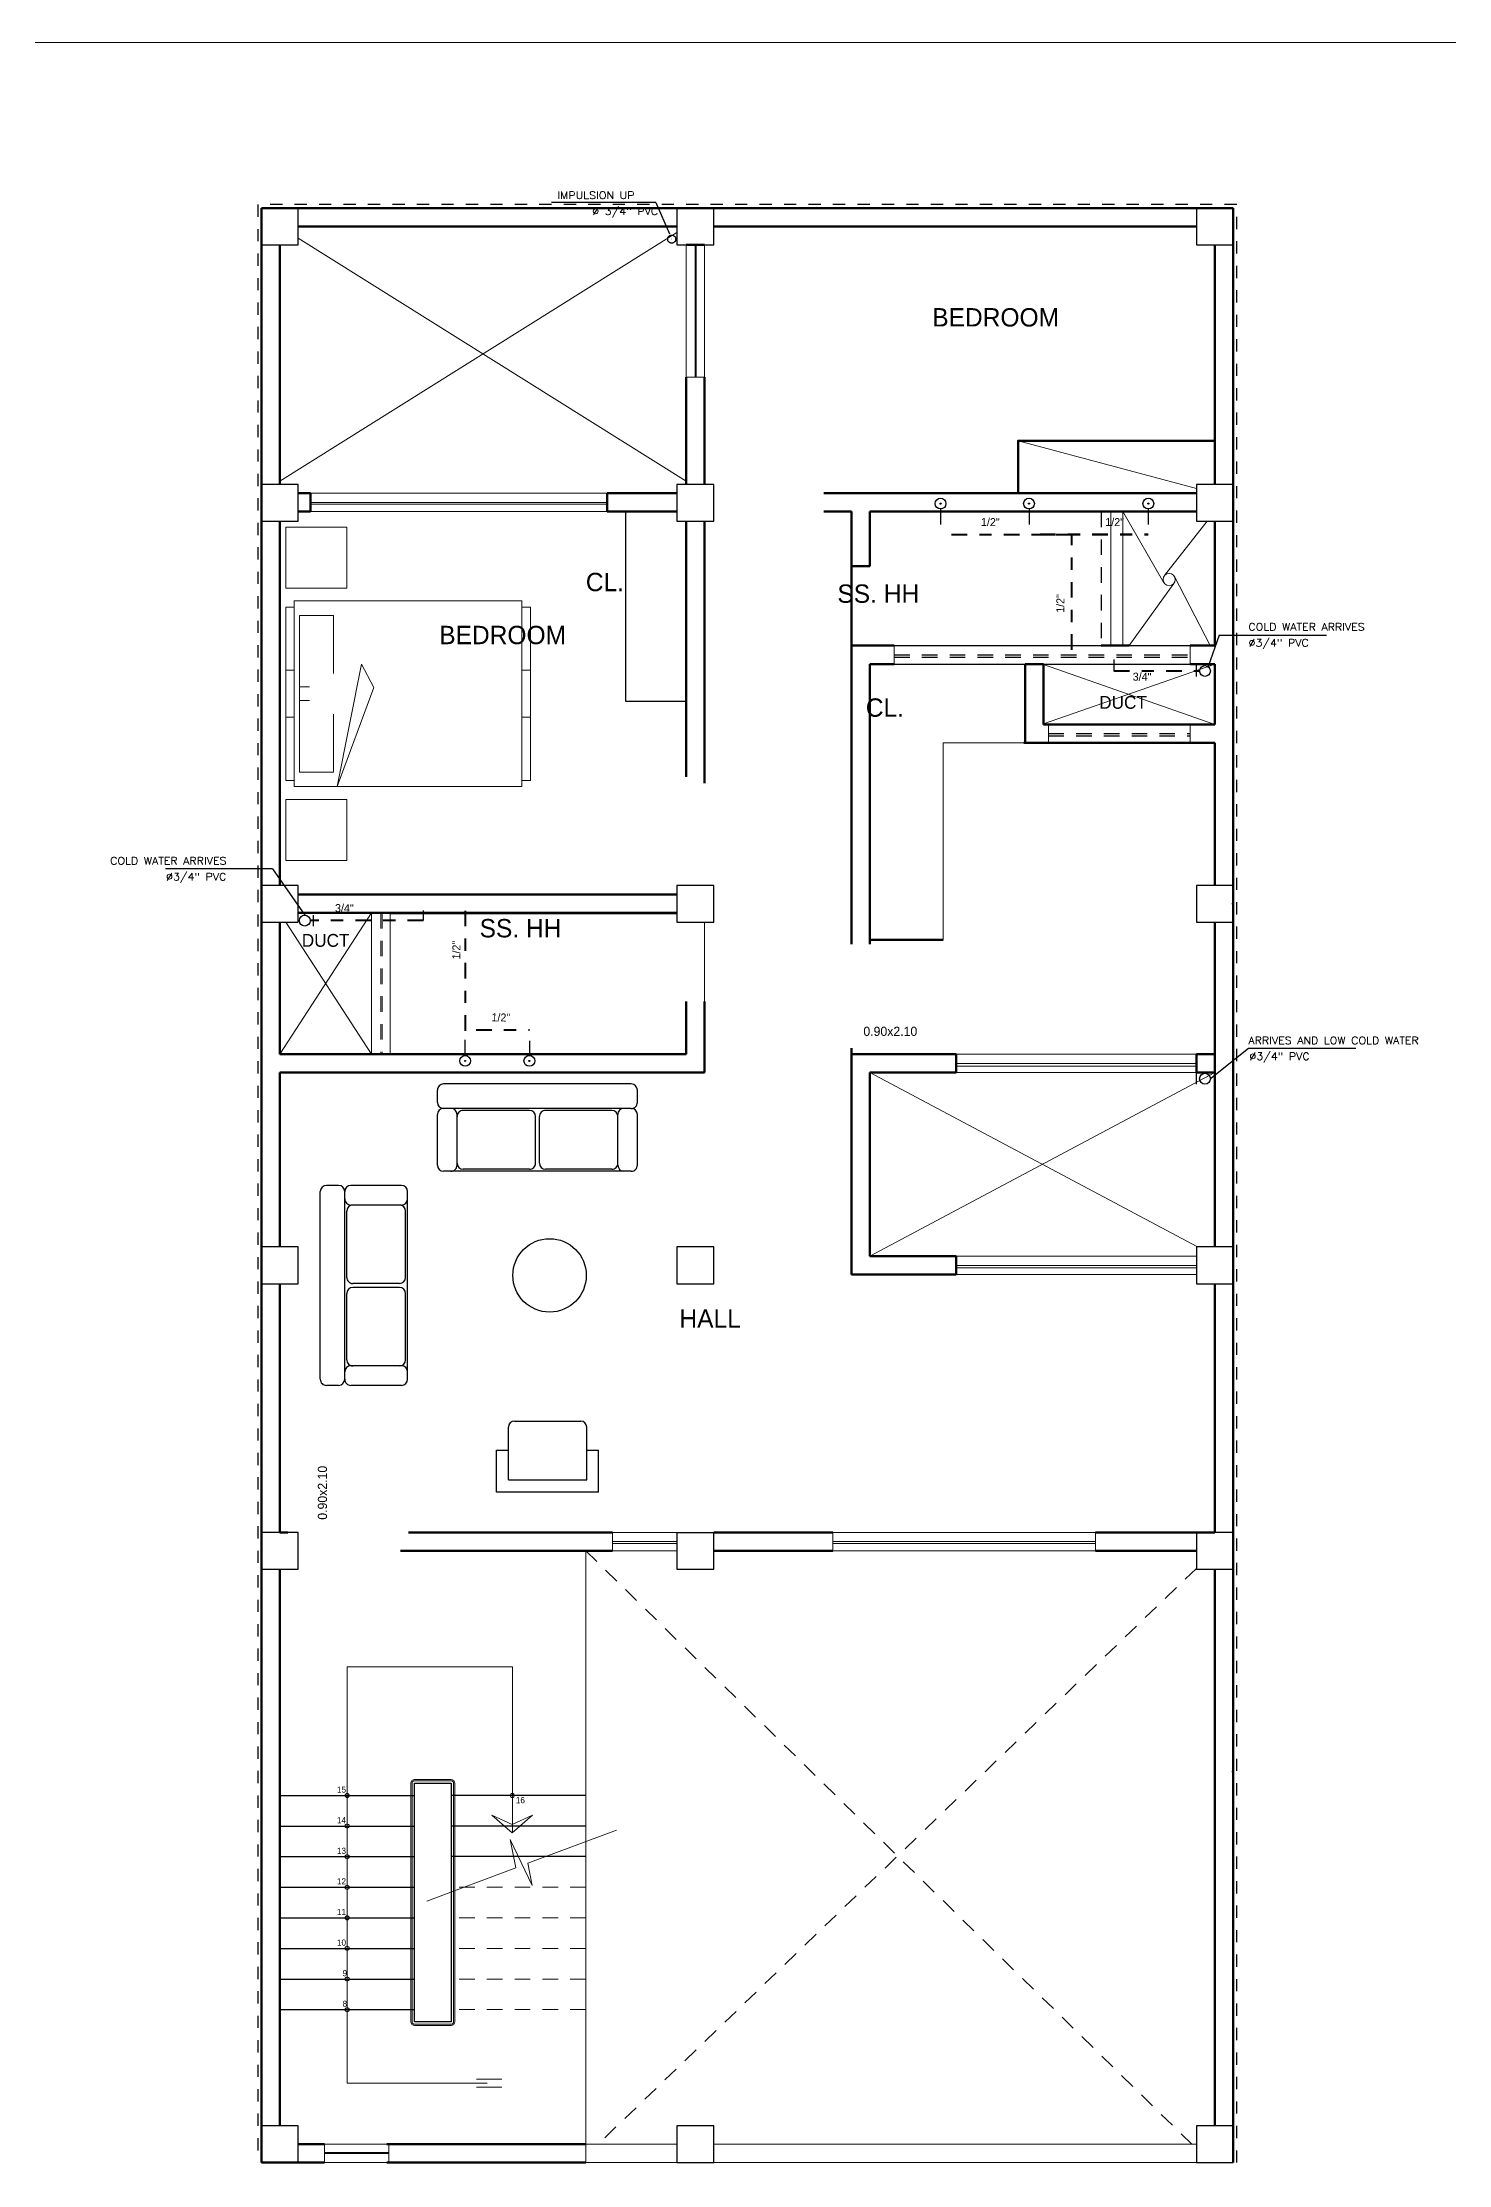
# Model space of a CAD drawing. Header units: millimetres. Extents: x -1414 to 2664, y 674 to 1517.
# Drawn here: x 1390.83 to 1402.32, y 714.86 to 732.21 of the extents above; entities that cross this region are included whole.
import ezdxf

# ---------------------------------------------------------------- set-up
doc = ezdxf.new("R2010")
doc.units = ezdxf.units.MM
doc.header["$LTSCALE"] = 0.01
for name, pattern in [('DASHDOT', [25.4, 12.7, -6.35, 0, -6.35]), ('DASHDOTX2', [50.8, 25.4, -12.7, 0, -12.7]), ('DASHED', [19.05, 12.7, -6.35]), ('DASHED2', [9.525, 6.35, -3.175]), ('DIVIDE2', [15.875, 6.35, -3.175, 0, -3.175, 0, -3.175])]:
    doc.linetypes.add(name, pattern=pattern)
for name, color, linetype, lineweight in [('.01', 1, 'CONTINUOUS', 9), ('.05', 119, 'CONTINUOUS', 5), ('.1', 2, 'CONTINUOUS', 13), ('MURO', 5, 'CONTINUOUS', 50)]:
    doc.layers.add(name, color=color, linetype=linetype, lineweight=lineweight)
for name, color, linetype in [('.2', 2, 'CONTINUOUS'), ('01', 1, 'CONTINUOUS'), ('06', 6, 'CONTINUOUS'), ('2', 2, 'CONTINUOUS'), ('AFORMA-COL', 7, 'CONTINUOUS'), ('AGUAC', 120, 'DIVIDE2'), ('AGUAF', 4, 'DASHDOTX2'), ('G-LINEA FINA', 254, 'CONTINUOUS'), ('IE-ALU', 3, 'CONTINUOUS'), ('Layer3', 3, 'CONTINUOUS'), ('LINEA-3', 3, 'CONTINUOUS'), ('sanitarias textos desague', 102, 'CONTINUOUS'), ('TEXTOS02', 2, 'CONTINUOUS')]:
    doc.layers.add(name, color=color, linetype=linetype)
doc.layers.add('EQUIPAMIENTO', color=139, linetype='CONTINUOUS', lineweight=15, true_color=0x1d4e5d)
doc.styles.add('J-1', font='J-1')
doc.styles.add('ROMANS', font='ROMANS')
doc.styles.add('TEXTO', font='TEXTO')

msp = doc.modelspace()

# ---------------------------------------------------------------- hatches: boundary and pattern name
at = {"layer": 'LINEA-3', "linetype": 'DASHDOTX2'}
h = msp.add_hatch(color=256, dxfattribs=at)
edge = h.paths.add_edge_path(flags=0)
edge.add_arc((1395.975, 730.598), 0.0031, 270, 90)
edge.add_arc((1395.975, 730.598), 0.0031, 90, 270)

# ---------------------------------------------------------------- linework, layer by layer
at = {"layer": '.01', "color": 8}
for p, q in [((1396.018, 730.653), (1392.773, 728.621)), ((1392.923, 730.606), (1396.093, 728.621)), ((1396.168, 729.471), (1396.093, 729.471)), ((1396.093, 729.471), (1396.243, 729.471)), ((1398.806, 728.951), (1400.263, 728.561)), ((1397.793, 727.126), (1397.793, 727.276)), ((1400.413, 727.126), (1399.013, 726.636)), ((1399.013, 727.122), (1400.413, 726.632)), ((1400.213, 727.126), (1400.213, 727.276)), ((1399.053, 726.632), (1399.053, 726.482)), ((1400.213, 726.482), (1400.213, 726.632)), ((1398.193, 724.871), (1398.193, 726.482)), ((1398.193, 726.482), (1398.853, 726.482)), ((1393.523, 725.092), (1392.773, 723.937)), ((1393.673, 725.085), (1396.018, 725.085)), ((1393.523, 723.937), (1392.821, 725.017)), ((1396.243, 724.317), (1396.243, 725.017)), ((1397.593, 724.871), (1398.193, 724.871)), ((1397.593, 723.787), (1400.272, 722.362)), ((1400.413, 723.787), (1397.593, 722.287)), ((1395.492, 719.88), (1395.492, 720.03)), ((1397.292, 719.88), (1397.292, 720.03)), ((1399.438, 719.88), (1399.438, 720.03)), ((1395.273, 715.03), (1395.273, 719.88)), ((1393.323, 718.93), (1393.323, 715.53)), ((1394.673, 718.93), (1393.323, 718.93)), ((1394.673, 718.93), (1394.673, 717.576)), ((1393.843, 717.98), (1393.843, 716.13)), ((1393.853, 717.98), (1393.853, 716.13)), ((1393.873, 718.01), (1394.173, 718.01)), ((1393.873, 718), (1394.173, 718)), ((1394.193, 717.98), (1394.193, 716.13)), ((1394.203, 717.98), (1394.203, 716.13)), ((1393.843, 716.03), (1393.843, 717.88)), ((1393.853, 716.03), (1393.853, 717.88)), ((1394.193, 716.03), (1394.193, 717.88)), ((1394.203, 716.03), (1394.203, 717.88)), ((1394.671, 717.575), (1394.506, 717.72)), ((1394.506, 717.72), (1394.671, 717.643)), ((1394.671, 717.575), (1394.837, 717.72)), ((1394.837, 717.72), (1394.671, 717.643)), ((1394.8, 717.326), (1395.523, 717.596)), ((1393.973, 717.016), (1394.702, 717.289)), ((1395.273, 716.13), (1395.273, 716.03)), ((1393.873, 716.01), (1394.173, 716.01)), ((1393.873, 716), (1394.173, 716)), ((1394.466, 715.53), (1393.323, 715.53)), ((1394.381, 715.563), (1394.586, 715.563)), ((1394.381, 715.497), (1394.586, 715.497)), ((1393.138, 715.03), (1393.138, 714.88)), ((1393.138, 715.03), (1393.664, 715.03)), ((1393.664, 715.03), (1393.664, 714.88)), ((1395.273, 715.03), (1395.273, 714.88)), ((1393.138, 714.963), (1393.664, 714.963)), ((1393.138, 714.955), (1393.664, 714.955)), ((1393.138, 714.88), (1393.664, 714.88))]:
    msp.add_line(p, q, dxfattribs=at)
at = {"layer": '.01', "color": 8, "lineweight": -2}
for p, q in [((1395.597, 728.371), (1395.597, 726.823)), ((1395.597, 726.823), (1396.093, 726.823))]:
    msp.add_line(p, q, dxfattribs=at)
at = {"layer": '.01', "color": 8, "linetype": 'DASHED'}
for p, q in [((1393.599, 725.092), (1393.599, 723.937)), ((1393.609, 725.092), (1393.609, 723.937)), ((1395.273, 719.88), (1400.225, 715.03)), ((1400.263, 719.736), (1395.373, 715.03)), ((1395.273, 717.13), (1394.173, 717.13)), ((1395.273, 716.88), (1394.173, 716.88)), ((1395.273, 716.63), (1394.173, 716.63)), ((1395.273, 716.38), (1394.173, 716.38)), ((1395.273, 716.13), (1394.173, 716.13))]:
    msp.add_line(p, q, dxfattribs=at)
at = {"layer": '.01'}
msp.add_lwpolyline([(1379.341, 706.07), (1418.941, 706.07), (1418.941, 732.205), (1379.341, 732.205)], close=True, dxfattribs=at)
at = {"layer": '.01', "color": 8}
msp.add_lwpolyline([(1394.702, 717.289), (1394.655, 717.521), (1394.836, 717.143), (1394.8, 717.326)], dxfattribs=at)
for centre, radius, start, end in [((1393.873, 717.98), 0.03, 90, 180), ((1393.873, 717.98), 0.02, 90, 180), ((1394.173, 717.98), 0.03, 0, 90), ((1394.173, 717.98), 0.02, 0, 90), ((1393.873, 716.03), 0.03, 180, 270), ((1393.873, 716.03), 0.02, 180, 270), ((1394.173, 716.03), 0.02, 270, 0), ((1394.173, 716.03), 0.03, 270, 0)]:
    msp.add_arc(centre, radius, start, end, dxfattribs=at)
at = {"layer": '.05', "color": 8}
for points in [[(1393.015, 726.827), (1392.933, 726.827), (1392.933, 727.522), (1393.211, 727.522), (1393.211, 727.048)], [(1393.241, 726.125), (1393.441, 727.125), (1393.541, 726.933), (1393.241, 726.125)], [(1393.015, 726.939), (1392.933, 726.939), (1392.933, 726.243), (1393.211, 726.243), (1393.211, 726.717)]]:
    msp.add_lwpolyline(points, dxfattribs=at)
at = {"layer": '.1', "color": 9, "linetype": 'DASHED2', "lineweight": -2}
for p, q in [((1400.593, 730.88), (1392.593, 730.88)), ((1392.593, 730.88), (1392.593, 714.88)), ((1400.593, 714.88), (1400.593, 730.88))]:
    msp.add_line(p, q, dxfattribs=at)
at = {"layer": '.1', "color": 8}
for p, q in [((1396.093, 730.55), (1396.093, 729.471)), ((1396.168, 730.55), (1396.168, 729.471)), ((1396.176, 730.55), (1396.176, 729.471)), ((1396.243, 730.55), (1396.243, 729.471)), ((1393.023, 728.521), (1395.447, 728.521)), ((1393.023, 728.446), (1395.447, 728.446)), ((1393.023, 728.433), (1395.447, 728.433)), ((1393.023, 728.371), (1395.447, 728.371)), ((1399.563, 727.276), (1399.563, 728.371)), ((1399.663, 727.276), (1399.663, 728.371)), ((1394.751, 727.641), (1392.891, 727.641)), ((1392.891, 727.641), (1392.891, 726.641)), ((1394.751, 726.641), (1394.751, 727.641)), ((1392.891, 726.125), (1392.891, 727.125)), ((1394.751, 727.125), (1394.751, 726.125)), ((1394.751, 726.125), (1392.891, 726.125)), ((1393.523, 725.092), (1393.523, 723.937)), ((1393.673, 725.092), (1393.673, 723.937)), ((1398.301, 723.937), (1400.263, 723.937)), ((1398.301, 723.862), (1400.263, 723.862)), ((1398.301, 723.841), (1400.263, 723.841)), ((1398.301, 723.787), (1400.263, 723.787)), ((1400.263, 722.287), (1398.301, 722.287)), ((1400.263, 722.212), (1398.301, 722.212)), ((1400.263, 722.192), (1398.301, 722.192)), ((1400.263, 722.137), (1398.301, 722.137)), ((1395.492, 720.03), (1396.018, 720.03)), ((1397.292, 720.03), (1399.438, 720.03)), ((1395.492, 719.955), (1396.018, 719.955)), ((1395.492, 719.938), (1396.018, 719.938)), ((1395.492, 719.88), (1396.018, 719.88)), ((1397.292, 719.955), (1399.438, 719.955)), ((1397.292, 719.938), (1399.438, 719.938)), ((1397.292, 719.88), (1399.438, 719.88)), ((1395.273, 715.03), (1396.018, 715.03)), ((1396.318, 715.03), (1400.263, 715.03)), ((1395.273, 714.88), (1396.018, 714.88)), ((1396.318, 714.88), (1400.263, 714.88))]:
    msp.add_line(p, q, dxfattribs=at)
for points in [[(1393.321, 728.245), (1392.821, 728.245), (1392.821, 727.745), (1393.321, 727.745)], [(1392.821, 727.591), (1392.891, 727.591), (1392.891, 726.691), (1392.821, 726.691)], [(1394.821, 727.591), (1394.751, 727.591), (1394.751, 726.691), (1394.821, 726.691)], [(1392.821, 726.175), (1392.891, 726.175), (1392.891, 727.075), (1392.821, 727.075)], [(1394.821, 726.175), (1394.751, 726.175), (1394.751, 727.075), (1394.821, 727.075)], [(1393.321, 725.52), (1392.821, 725.52), (1392.821, 726.02), (1393.321, 726.02)]]:
    msp.add_lwpolyline(points, close=True, dxfattribs=at)
for centre in [(1393.323, 717.88), (1394.673, 717.88), (1393.323, 717.63), (1393.323, 717.38), (1393.323, 717.13), (1393.323, 716.88), (1393.323, 716.63), (1393.323, 716.38), (1393.323, 716.13)]:
    msp.add_circle(centre, 0.0166, dxfattribs=at)
at = {"layer": '.2', "color": 8}
for p, q in [((1392.773, 717.88), (1393.873, 717.88)), ((1395.273, 717.88), (1394.173, 717.88)), ((1392.773, 717.63), (1392.823, 717.63)), ((1392.773, 717.63), (1393.873, 717.63)), ((1395.273, 717.63), (1394.173, 717.63)), ((1392.773, 717.38), (1392.823, 717.38)), ((1392.773, 717.38), (1393.873, 717.38)), ((1395.273, 717.38), (1394.173, 717.38)), ((1392.773, 717.13), (1392.823, 717.13)), ((1392.773, 717.13), (1393.873, 717.13)), ((1392.773, 716.88), (1392.823, 716.88)), ((1392.773, 716.88), (1393.873, 716.88)), ((1392.773, 716.63), (1392.823, 716.63)), ((1392.773, 716.63), (1393.873, 716.63)), ((1392.773, 716.38), (1392.823, 716.38)), ((1392.773, 716.38), (1393.873, 716.38)), ((1392.773, 716.13), (1392.823, 716.13)), ((1392.773, 716.13), (1393.873, 716.13))]:
    msp.add_line(p, q, dxfattribs=at)
msp.add_lwpolyline([(1393.873, 716.03), (1393.873, 717.98), (1394.173, 717.98), (1394.173, 716.03)], close=True, dxfattribs=at)
msp.add_lwpolyline([(1393.873, 716.03), (1393.873, 717.98), (1394.173, 717.98), (1394.173, 716.03)], close=True, dxfattribs=at)
at = {"layer": '01', "color": 1, "linetype": 'CONTINUOUS'}
for p, q in [((1395.846, 730.898), (1394.994, 730.898)), ((1395.846, 730.898), (1395.958, 730.641)), ((1400.45, 727.363), (1400.358, 727.105)), ((1400.45, 727.363), (1401.327, 727.363)), ((1392.713, 725.453), (1391.837, 725.453)), ((1392.713, 725.453), (1392.976, 725.073)), ((1400.689, 723.984), (1400.377, 723.737)), ((1401.566, 723.984), (1400.689, 723.984))]:
    msp.add_line(p, q, dxfattribs=at)
at = {"layer": '06', "color": 8}
msp.add_line((1396.018, 720.03), (1396.318, 720.03), dxfattribs=at)
for points in [[(1392.623, 730.55), (1392.923, 730.55), (1392.923, 730.85), (1392.623, 730.85)], [(1396.018, 730.55), (1396.318, 730.55), (1396.318, 730.85), (1396.018, 730.85)], [(1400.263, 730.55), (1400.563, 730.55), (1400.563, 730.85), (1400.263, 730.85)], [(1392.623, 728.293), (1392.923, 728.293), (1392.923, 728.593), (1392.623, 728.593)], [(1396.018, 728.293), (1396.318, 728.293), (1396.318, 728.593), (1396.018, 728.593)], [(1400.263, 728.294), (1400.563, 728.294), (1400.563, 728.594), (1400.263, 728.594)], [(1392.623, 725.017), (1392.923, 725.017), (1392.923, 725.317), (1392.623, 725.317)], [(1396.018, 725.017), (1396.318, 725.017), (1396.318, 725.317), (1396.018, 725.317)], [(1400.263, 725.017), (1400.563, 725.017), (1400.563, 725.317), (1400.263, 725.317)], [(1392.623, 722.062), (1392.923, 722.062), (1392.923, 722.362), (1392.623, 722.362)], [(1396.018, 722.062), (1396.318, 722.062), (1396.318, 722.362), (1396.018, 722.362)], [(1400.263, 722.062), (1400.563, 722.062), (1400.563, 722.362), (1400.263, 722.362)], [(1392.623, 719.73), (1392.923, 719.73), (1392.923, 720.03), (1392.623, 720.03)], [(1400.263, 719.73), (1400.563, 719.73), (1400.563, 720.03), (1400.263, 720.03)], [(1392.623, 714.88), (1392.923, 714.88), (1392.923, 715.18), (1392.623, 715.18)], [(1396.018, 714.88), (1396.318, 714.88), (1396.318, 715.18), (1396.018, 715.18)], [(1400.263, 714.88), (1400.563, 714.88), (1400.563, 715.18), (1400.263, 715.18)]]:
    msp.add_lwpolyline(points, close=True, dxfattribs=at)
msp.add_lwpolyline([(1396.018, 720.03), (1396.018, 719.73), (1396.318, 719.73), (1396.318, 720.03)], dxfattribs=at)
at = {"layer": 'AFORMA-COL', "color": 8}
msp.add_circle((1394.977, 722.13), 0.3, dxfattribs=at)
at = {"layer": 'AGUAC', "linetype": 'CONTINUOUS'}
for centre in [(1398.172, 728.437), (1398.895, 728.437), (1399.87, 728.437), (1400.333, 727.069), (1392.976, 725.029), (1394.287, 723.883), (1394.812, 723.883), (1400.333, 723.737)]:
    msp.add_circle(centre, 0.0441, dxfattribs=at)
at = {"layer": 'AGUAF', "color": 4, "linetype": 'DASHDOT'}
for p, q in [((1398.172, 728.393), (1398.172, 728.184)), ((1398.895, 728.393), (1398.895, 728.184)), ((1399.87, 728.393), (1399.87, 728.184)), ((1394.287, 723.927), (1394.287, 724.136))]:
    msp.add_line(p, q, dxfattribs=at)
at = {"layer": 'AGUAF'}
msp.add_circle((1395.975, 730.598), 0.033, dxfattribs=at)
at = {"layer": 'EQUIPAMIENTO', "color": 8}
for p, q in [((1399.663, 728.371), (1399.998, 727.789)), ((1400.352, 728.294), (1400.002, 727.848)), ((1400.376, 727.276), (1400.083, 727.842)), ((1399.713, 727.276), (1400.078, 727.783))]:
    msp.add_line(p, q, dxfattribs=at)
msp.add_circle((1400.04, 727.816), 0.05, dxfattribs=at)
at = {"layer": 'G-LINEA FINA', "color": 8}
for p, q in [((1395.645, 723.694), (1394.111, 723.694)), ((1394.061, 723.544), (1394.061, 723.644)), ((1395.645, 723.494), (1394.111, 723.494)), ((1395.695, 723.544), (1395.695, 723.644)), ((1394.061, 723.031), (1394.061, 723.444)), ((1394.812, 723.478), (1394.271, 723.478)), ((1394.862, 723.047), (1394.862, 723.428)), ((1394.894, 723.047), (1394.894, 723.428)), ((1395.485, 723.478), (1394.944, 723.478)), ((1395.695, 723.031), (1395.695, 723.444)), ((1395.645, 722.981), (1394.111, 722.981)), ((1394.812, 722.997), (1394.271, 722.997)), ((1395.485, 722.997), (1394.944, 722.997)), ((1393.103, 721.281), (1393.103, 722.815)), ((1393.253, 722.865), (1393.153, 722.865)), ((1393.303, 721.281), (1393.303, 722.815)), ((1393.766, 722.865), (1393.353, 722.865)), ((1393.816, 721.281), (1393.816, 722.815)), ((1393.319, 722.114), (1393.319, 722.655)), ((1393.8, 722.114), (1393.8, 722.655)), ((1393.319, 721.441), (1393.319, 721.982)), ((1393.75, 722.064), (1393.369, 722.064)), ((1393.75, 722.032), (1393.369, 722.032)), ((1393.8, 721.441), (1393.8, 721.982)), ((1393.253, 721.231), (1393.153, 721.231)), ((1393.766, 721.231), (1393.353, 721.231)), ((1394.69, 720.939), (1395.231, 720.939)), ((1395.281, 720.458), (1395.281, 720.889)), ((1394.543, 720.358), (1394.543, 720.702)), ((1394.543, 720.702), (1394.64, 720.702)), ((1395.281, 720.702), (1395.377, 720.702)), ((1395.377, 720.358), (1395.377, 720.702)), ((1395.377, 720.358), (1394.543, 720.358)), ((1394.64, 720.458), (1395.281, 720.458))]:
    msp.add_line(p, q, dxfattribs=at)
at = {"layer": 'G-LINEA FINA', "color": 8, "lineweight": 30}
for p, q in [((1394.221, 723.031), (1394.221, 723.444)), ((1395.535, 723.031), (1395.535, 723.444)), ((1393.766, 722.705), (1393.353, 722.705)), ((1393.766, 721.391), (1393.353, 721.391)), ((1394.64, 720.458), (1394.64, 720.889))]:
    msp.add_line(p, q, dxfattribs=at)
at = {"layer": 'G-LINEA FINA', "color": 8}
for centre, start, end in [((1394.111, 723.644), 90.0003, 180.0003), ((1395.645, 723.644), 0.0003, 90.0003), ((1394.111, 723.544), 180.0003, 270.0003), ((1394.111, 723.444), 90.0003, 180.0003), ((1394.171, 723.444), 0.0003, 90.0003), ((1395.585, 723.444), 90.0003, 180.0003), ((1395.645, 723.544), 270.0003, 0.0003), ((1395.645, 723.444), 0.0003, 90.0003), ((1394.271, 723.428), 90.0003, 180.0003), ((1394.812, 723.428), 0.0003, 90.0003), ((1394.944, 723.428), 90.0003, 180.0003), ((1395.485, 723.428), 0.0003, 90.0003), ((1394.111, 723.031), 180.0003, 270.0003), ((1394.171, 723.031), 270.0003, 0.0003), ((1394.271, 723.047), 180.0003, 270.0003), ((1394.812, 723.047), 270.0003, 0.0003), ((1394.944, 723.047), 180.0003, 270.0003), ((1395.485, 723.047), 270.0003, 0.0003), ((1395.585, 723.031), 180.0003, 270.0003), ((1395.645, 723.031), 270.0003, 0.0003), ((1393.153, 722.815), 89.9997, 179.9997), ((1393.253, 722.815), 359.9997, 89.9997), ((1393.353, 722.815), 89.9997, 179.9997), ((1393.766, 722.815), 359.9997, 89.9997), ((1393.353, 722.755), 179.9997, 269.9997), ((1393.369, 722.655), 89.9997, 179.9997), ((1393.75, 722.655), 359.9997, 89.9997), ((1393.766, 722.755), 269.9997, 359.9997), ((1393.369, 722.114), 179.9997, 269.9997), ((1393.75, 722.114), 269.9997, 359.9997), ((1393.369, 721.982), 89.9997, 179.9997), ((1393.75, 721.982), 359.9997, 89.9997), ((1393.369, 721.441), 179.9997, 269.9997), ((1393.75, 721.441), 269.9997, 359.9997), ((1393.153, 721.281), 179.9997, 269.9997), ((1393.253, 721.281), 269.9997, 359.9997), ((1393.353, 721.341), 89.9997, 179.9997), ((1393.353, 721.281), 179.9997, 269.9997), ((1393.766, 721.341), 359.9997, 89.9997), ((1393.766, 721.281), 269.9997, 359.9997), ((1394.69, 720.889), 90, 180), ((1395.231, 720.889), 0, 90)]:
    msp.add_arc(centre, 0.05, start, end, dxfattribs=at)
at = {"layer": 'IE-ALU'}
for p, q in [((1399.589, 727.162), (1399.589, 727.069)), ((1393.944, 725.111), (1393.944, 725.029)), ((1394.812, 724.046), (1394.812, 723.927))]:
    msp.add_line(p, q, dxfattribs=at)
at = {"layer": 'Layer3', "linetype": 'DASHDOT', "lineweight": 40}
for p, q in [((1398.262, 728.184), (1399.215, 728.184)), ((1399.246, 727.242), (1399.246, 728.184)), ((1399.589, 727.069), (1400.289, 727.069)), ((1394.287, 725.11), (1394.287, 724.097)), ((1393.944, 725.029), (1393.02, 725.029)), ((1394.377, 724.136), (1394.812, 724.136))]:
    msp.add_line(p, q, dxfattribs=at)
at = {"layer": 'Layer3', "linetype": 'DASHDOT', "lineweight": 50}
msp.add_line((1398.985, 728.184), (1399.87, 728.184), dxfattribs=at)
at = {"layer": 'LINEA-3', "linetype": 'DASHDOTX2'}
for p, q in [((1398.217, 728.373), (1398.127, 728.373)), ((1398.94, 728.373), (1398.85, 728.373)), ((1399.915, 728.373), (1399.825, 728.373)), ((1400.263, 727.024), (1400.263, 727.114)), ((1393.045, 725.074), (1393.045, 724.984)), ((1400.263, 723.692), (1400.263, 723.782))]:
    msp.add_line(p, q, dxfattribs=at)
for centre in [(1398.172, 728.437), (1398.895, 728.437), (1399.87, 728.437), (1394.287, 723.883), (1394.812, 723.883)]:
    msp.add_circle(centre, 0.00414, dxfattribs=at)
at = {"layer": 'MURO', "color": 8}
for p, q in [((1400.563, 730.85), (1392.623, 730.85)), ((1392.623, 730.85), (1392.623, 714.88)), ((1395.843, 730.85), (1395.993, 730.85)), ((1400.563, 714.88), (1400.563, 730.85)), ((1396.018, 730.7), (1392.923, 730.7)), ((1400.263, 730.7), (1396.318, 730.7)), ((1392.773, 730.55), (1392.773, 728.593)), ((1396.243, 730.55), (1396.093, 730.55)), ((1400.413, 728.594), (1400.413, 730.55)), ((1396.093, 729.471), (1396.093, 728.593)), ((1396.243, 729.471), (1396.243, 729.321)), ((1396.243, 729.321), (1396.243, 729.264)), ((1396.243, 729.321), (1396.243, 728.593)), ((1392.923, 728.521), (1393.023, 728.521)), ((1393.023, 728.521), (1393.023, 728.371)), ((1395.447, 728.521), (1396.018, 728.521)), ((1395.447, 728.371), (1395.447, 728.521)), ((1397.218, 728.521), (1400.263, 728.521)), ((1392.923, 728.371), (1393.023, 728.371)), ((1395.447, 728.371), (1396.018, 728.371)), ((1397.218, 728.371), (1397.443, 728.371)), ((1397.443, 728.371), (1397.443, 727.926)), ((1397.593, 728.371), (1397.593, 727.926)), ((1397.593, 728.371), (1400.263, 728.371)), ((1392.773, 728.293), (1392.773, 725.317)), ((1396.093, 728.293), (1396.093, 726.204)), ((1396.243, 728.293), (1396.243, 726.153)), ((1400.413, 727.276), (1400.413, 728.294)), ((1397.443, 727.951), (1397.443, 727.276)), ((1397.443, 727.926), (1397.443, 727.276)), ((1397.593, 727.926), (1397.443, 727.926)), ((1397.443, 727.256), (1397.443, 724.837)), ((1397.593, 727.276), (1397.793, 727.276)), ((1397.593, 727.126), (1397.593, 726.17)), ((1397.593, 727.126), (1397.793, 727.126)), ((1398.863, 727.126), (1399.013, 727.126)), ((1398.863, 727.126), (1398.863, 726.482)), ((1399.003, 727.126), (1399.013, 727.126)), ((1399.013, 726.879), (1399.013, 727.126)), ((1399.013, 727.126), (1399.013, 726.632)), ((1399.485, 727.276), (1399.713, 727.276)), ((1400.213, 727.276), (1400.413, 727.276)), ((1400.213, 727.126), (1400.413, 727.126)), ((1400.213, 727.126), (1400.413, 727.126)), ((1400.413, 726.632), (1400.413, 727.126)), ((1400.413, 726.632), (1400.413, 727.126)), ((1399.013, 726.632), (1400.413, 726.632)), ((1397.593, 726.482), (1397.593, 726.056)), ((1397.593, 726.482), (1397.593, 724.871)), ((1398.853, 726.482), (1400.413, 726.482)), ((1400.413, 725.317), (1400.413, 726.482)), ((1397.593, 726.056), (1397.593, 724.837)), ((1396.018, 725.242), (1392.923, 725.242)), ((1396.018, 725.092), (1392.923, 725.092)), ((1392.773, 725.017), (1392.773, 724.437)), ((1392.773, 725.017), (1392.773, 723.937)), ((1397.593, 724.871), (1398.193, 724.871)), ((1400.413, 722.362), (1400.413, 725.017)), ((1392.773, 724.387), (1392.773, 723.937)), ((1396.093, 724.367), (1396.093, 723.937)), ((1396.093, 723.937), (1396.093, 724.367)), ((1396.243, 724.367), (1396.243, 723.787)), ((1396.243, 723.787), (1396.243, 724.367)), ((1392.773, 723.937), (1396.093, 723.937)), ((1396.093, 723.937), (1392.773, 723.937)), ((1397.443, 723.987), (1397.443, 723.787)), ((1397.443, 723.937), (1398.301, 723.937)), ((1398.301, 723.937), (1398.301, 723.787)), ((1400.263, 723.937), (1400.413, 723.937)), ((1400.263, 723.937), (1400.263, 723.787)), ((1392.773, 723.787), (1392.773, 722.362)), ((1392.773, 723.787), (1396.243, 723.787)), ((1397.443, 722.137), (1397.443, 723.787)), ((1397.593, 723.787), (1398.301, 723.787)), ((1397.593, 722.287), (1397.593, 723.787)), ((1400.263, 723.787), (1400.413, 723.787)), ((1397.593, 722.287), (1398.301, 722.287)), ((1398.301, 722.287), (1398.301, 722.137)), ((1397.443, 722.137), (1398.301, 722.137)), ((1392.773, 722.062), (1392.773, 720.03)), ((1400.413, 720.03), (1400.413, 722.062)), ((1392.773, 720.03), (1392.837, 720.03)), ((1393.823, 720.03), (1395.492, 720.03)), ((1397.292, 720.03), (1396.318, 720.03)), ((1400.413, 720.03), (1399.438, 720.03)), ((1393.758, 719.88), (1395.492, 719.88)), ((1397.292, 719.88), (1396.318, 719.88)), ((1400.263, 719.88), (1399.438, 719.88)), ((1392.773, 719.73), (1392.773, 715.18)), ((1400.413, 715.18), (1400.413, 719.73)), ((1392.923, 715.03), (1393.138, 715.03)), ((1393.648, 715.03), (1394.747, 715.03)), ((1394.747, 715.03), (1395.273, 715.03)), ((1392.623, 714.88), (1393.138, 714.88)), ((1393.648, 714.88), (1394.747, 714.88)), ((1394.747, 714.88), (1395.273, 714.88))]:
    msp.add_line(p, q, dxfattribs=at)
at = {"layer": 'MURO', "color": 8, "linetype": 'DASHED', "lineweight": -2}
for p, q in [((1399.485, 728.371), (1399.485, 727.276)), ((1397.793, 727.201), (1400.213, 727.201)), ((1397.793, 727.182), (1400.213, 727.182)), ((1399.053, 726.557), (1400.213, 726.557)), ((1399.053, 726.539), (1400.213, 726.539))]:
    msp.add_line(p, q, dxfattribs=at)
at = {"layer": 'MURO', "color": 8, "lineweight": -2}
for p, q in [((1397.793, 727.276), (1400.213, 727.276)), ((1397.793, 727.126), (1400.213, 727.126))]:
    msp.add_line(p, q, dxfattribs=at)
at = {"layer": 'MURO', "color": 8}
for points in [[(1400.263, 728.521), (1398.806, 728.521), (1398.806, 728.951), (1400.413, 728.951), (1400.413, 728.594)], [(1397.793, 727.276), (1397.443, 727.276), (1397.443, 725.976)]]:
    msp.add_lwpolyline(points, dxfattribs=at)
for p in [(1400.563, 725.167), (1400.563, 718.074)]:
    msp.add_point(p, dxfattribs=at)

# ---------------------------------------------------------------- texts
at = {"layer": '2', "color": 8, "attachment_point": 1, "style": 'TEXTO'}
for s, insert, char_height, width in [('\\pxqc;BEDROOM', (1397.868, 730.034), 0.15, 1.50833), ('\\pxqc;CL.', (1395, 727.871), 0.15, 0.85833), ('\\pxqc;SS. HH', (1397.028, 727.776), 0.15, 1.27083), ('\\pxqc;BEDROOM', (1393.839, 727.438), 0.15, 1.50833), ('\\pxqc;CL.', (1397.288, 726.845), 0.15, 0.85833), ('\\pi0.7148;DUCT', (1398.754, 726.865), 0.105, 0.9975), ('\\pxqc;SS. HH', (1394.104, 725.042), 0.15, 1.27083), ('\\pi0.7148;DUCT', (1392.237, 724.92), 0.105, 0.9975), ('\\pxqc;0.90x2.10', (1397.397, 724.162), 0.075, 0.72917), ('HALL', (1396.038, 721.852), 0.15, 0.46667), ('15', (1393.239, 717.953), 0.05, 0.05), ('16', (1394.701, 717.867), 0.05, 0.05), ('14', (1393.239, 717.703), 0.05, 0.05556), ('13', (1393.239, 717.453), 0.05, 0.05), ('12', (1393.239, 717.203), 0.05, 0.05), ('11', (1393.239, 716.953), 0.05, 0.03889), ('10', (1393.239, 716.703), 0.05, 0.05), ('9', (1393.285, 716.453), 0.05, 0.02222), ('8', (1393.285, 716.203), 0.05, 0.02222)]:
    msp.add_mtext(s, dxfattribs=dict(at, insert=insert, char_height=char_height, width=width))
at = {"layer": '2', "color": 8, "insert": (1393.083, 719.989), "char_height": 0.075, "width": 0.72917, "attachment_point": 1, "rotation": 90, "style": 'TEXTO'}
msp.add_mtext('\\pxqc;0.90x2.10', dxfattribs=at)
at = {"layer": 'sanitarias textos desague', "style": 'J-1'}
for s, rotation, p in [('1/2"', 359.2558, (1398.502, 728.254)), ('1/2"', 359.2558, (1399.518, 728.254)), ('1/2"', 89.2558, (1399.183, 727.544)), ('3/4"', 359.2558, (1399.742, 726.99)), ('3/4"', 359.2558, (1393.223, 725.099)), ('1/2"', 89.2558, (1394.247, 724.711)), ('1/2"', 359.2558, (1394.502, 724.206))]:
    msp.add_text(s, height=0.0654, rotation=rotation, dxfattribs=at).set_placement(p)
at = {"layer": 'TEXTOS02', "color": 3, "linetype": 'CONTINUOUS', "style": 'ROMANS', "width": 1.1}
for s, p in [('IMPULSION UP', (1395.04, 730.926)), ('%%C 3/4" PVC ', (1395.326, 730.796)), ('COLD WATER ARRIVES', (1400.688, 727.399)), ('%%C3/4" PVC ', (1400.689, 727.269)), ('COLD WATER ARRIVES', (1391.386, 725.488)), ('%%C3/4" PVC ', (1391.843, 725.358)), ('ARRIVES AND LOW COLD WATER', (1400.688, 724.02)), ('%%C3/4" PVC ', (1400.696, 723.89))]:
    msp.add_text(s, height=0.06, dxfattribs=at).set_placement(p)

doc.saveas('drawing.dxf')
